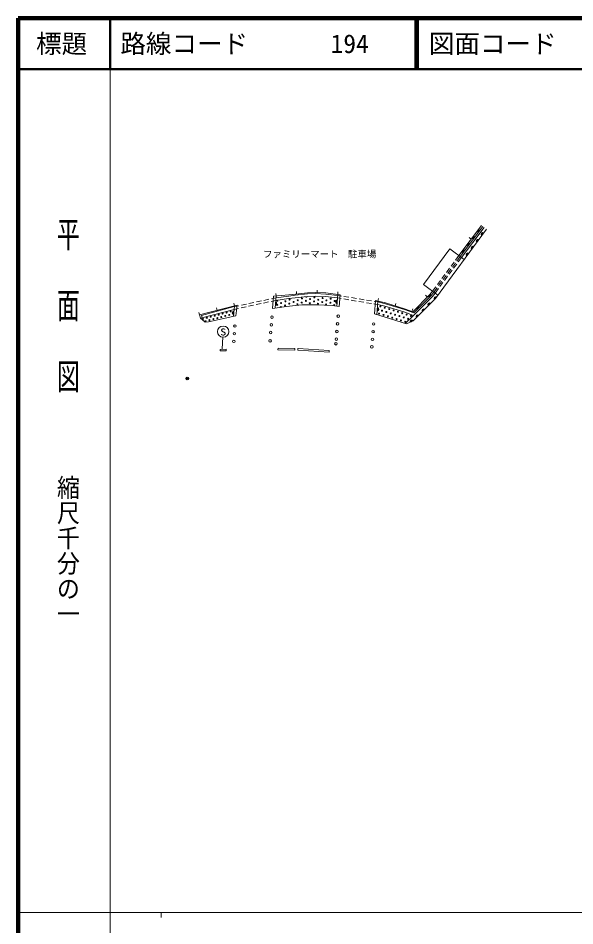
# Model space of a CAD drawing. Units: millimetres on the paper, with parts at other scales. Extents: x 40 to 680, y 20 to 380.
# Drawn here: x 40 to 149, y 202.4 to 380 of the extents above; entities that cross this region are included whole.
import ezdxf
from ezdxf.enums import TextEntityAlignment as Align

# ---------------------------------------------------------------- set-up
doc = ezdxf.new("R2010")
doc.units = ezdxf.units.MM
doc.header["$PDMODE"] = 32
doc.header["$PDSIZE"] = 0.5
for name, color, linetype, lineweight in [('M-BGD', 7, 'Continuous', 13), ('M-BGD-RSTR', 7, 'Continuous', 13), ('M-TTL', 2, 'Continuous', 140), ('M-TTL-BAND', 7, 'Continuous', 13), ('M-TTL-LINE', 7, 'Continuous', 50)]:
    doc.layers.add(name, color=color, linetype=linetype, lineweight=lineweight)
doc.layers.add('M-OTRS', color=6, linetype='Continuous')
doc.layers.add('M-TTL-TXT', color=7, linetype='Continuous')
doc.styles.add('@ＭＳ ゴシック', font='')
doc.styles.add('ＭＳ ゴシック', font='')
doc.styles.get('@ＭＳ ゴシック').set_extended_font_data('@MS Gothic')
doc.styles.get('ＭＳ ゴシック').set_extended_font_data('MS Gothic')

msp = doc.modelspace()

# ---------------------------------------------------------------- linework, layer by layer
at = {"layer": 'M-BGD'}
for p, q in [((126.256, 333.536), (130.65, 339.46)), ((121.676, 325.14), (131.664, 338.703)), ((126.528, 333.333), (130.92, 339.225)), ((126.773, 333.151), (131.175, 339.056)), ((128.663, 336.781), (128.262, 337.079)), ((119.321, 327.909), (124.491, 334.85)), ((124.491, 334.85), (127.291, 332.765)), ((124.72, 331.465), (125.316, 332.269)), ((125.614, 332.67), (126.256, 333.536)), ((125.884, 332.469), (126.528, 333.333)), ((126.773, 333.151), (126.129, 332.287)), ((123.827, 330.261), (124.422, 331.064)), ((124.091, 330.064), (124.688, 330.866)), ((124.934, 330.683), (124.336, 329.881)), ((124.987, 331.267), (125.585, 332.068)), ((125.83, 331.886), (125.232, 331.084)), ((122.039, 327.851), (122.635, 328.654)), ((122.933, 329.056), (123.529, 329.859)), ((123.194, 328.861), (123.792, 329.663)), ((124.037, 329.481), (123.439, 328.679)), ((119.321, 327.909), (122.162, 325.793)), ((121.1, 326.584), (121.742, 327.45)), ((121.355, 326.394), (121.999, 327.258)), ((122.244, 327.075), (121.6, 326.212)), ((122.298, 327.659), (122.895, 328.461)), ((123.141, 328.278), (122.543, 327.476)), ((89.555, 325.085), (90.443, 325.274)), ((89.967, 325.603), (89.779, 323.155)), ((90.287, 323.236), (90.472, 325.641)), ((102.348, 323.621), (102.54, 325.949)), ((102.482, 325.249), (103.217, 325.129)), ((103.258, 325.628), (102.523, 325.747)), ((102.843, 323.547), (103.037, 325.892)), ((103.71, 325.048), (104.697, 324.887)), ((104.739, 325.387), (103.751, 325.548)), ((106.219, 325.146), (105.232, 325.307)), ((107.7, 324.905), (106.713, 325.066)), ((117.245, 322.565), (120.589, 325.896)), ((117.337, 320.77), (121.676, 325.14)), ((117.363, 321.823), (121.114, 325.559)), ((117.443, 322.326), (120.858, 325.728)), ((120.108, 325.416), (119.755, 325.771)), ((120.589, 325.896), (121.1, 326.584)), ((120.858, 325.728), (121.355, 326.394)), ((121.114, 325.559), (121.6, 326.212)), ((82.841, 323.87), (75.514, 321.916)), ((82.309, 323.548), (75.907, 321.841)), ((78.92, 322.824), (78.791, 323.307)), ((82.122, 321.626), (82.326, 323.732)), ((82.326, 323.732), (82.197, 324.215)), ((82.309, 323.548), (83.197, 323.737)), ((82.635, 321.733), (82.841, 323.87)), ((83.643, 323.314), (84.621, 323.524)), ((83.686, 323.84), (84.664, 324.048)), ((85.11, 323.629), (86.088, 323.838)), ((85.153, 324.152), (86.132, 324.359)), ((86.576, 323.943), (87.554, 324.152)), ((86.621, 324.463), (87.599, 324.67)), ((88.043, 324.257), (89.021, 324.467)), ((88.088, 324.774), (89.066, 324.982)), ((89.51, 324.572), (90.404, 324.763)), ((105.191, 324.807), (106.178, 324.645)), ((106.671, 324.565), (107.658, 324.404)), ((108.152, 324.323), (109.139, 324.162)), ((109.18, 324.665), (108.193, 324.825)), ((109.632, 324.081), (110.367, 323.961)), ((110.409, 324.465), (109.674, 324.584)), ((109.93, 324.743), (109.713, 322.113)), ((110.202, 321.962), (110.422, 324.627)), ((113.775, 323.712), (113.92, 324.191)), ((75.514, 321.916), (75.386, 322.399)), ((75.514, 321.916), (75.688, 321.265)), ((75.688, 321.265), (82.26, 323.018)), ((76.036, 321.358), (75.907, 321.841)), ((82.26, 323.018), (83.154, 323.209)), ((117.363, 321.823), (115.763, 320.256)), ((117.077, 322.626), (117.222, 323.104)), ((76.607, 320.52), (75.688, 321.265)), ((80.08, 317.56), (79.896, 315.308)), ((79.52, 315.181), (80.72, 315.198)), ((79.52, 315.181), (79.524, 314.881)), ((79.524, 314.881), (80.724, 314.898)), ((80.72, 315.198), (80.724, 314.898)), ((90.851, 315.13), (90.858, 315.43)), ((90.851, 315.13), (94.142, 315.053)), ((94.149, 315.053), (94.156, 315.353)), ((94.749, 315.049), (94.761, 315.349)), ((100.839, 314.659), (100.859, 314.959))]:
    msp.add_line(p, q, dxfattribs=at)
for points in [[(89.967, 325.603), (92.985, 325.832), (94.257, 325.999), (96.631, 326.233), (98.18, 326.306), (100.204, 326.221), (103.037, 325.892)], [(90.404, 324.763), (92.93, 325.12), (94.198, 325.297), (96.576, 325.52), (98.126, 325.594), (100.149, 325.509), (102.482, 325.249)], [(90.443, 325.274), (92.968, 325.63), (94.241, 325.797), (96.614, 326.03), (98.164, 326.104), (100.187, 326.019), (102.523, 325.747)], [(89.779, 323.155), (92.527, 323.59), (95.506, 323.889), (98.465, 323.922), (101.432, 323.756), (102.843, 323.547)], [(117.245, 322.565), (115.637, 323.149), (111.914, 324.276), (109.93, 324.743)], [(110.367, 323.961), (111.771, 323.63), (115.466, 322.512), (117.363, 321.823)], [(117.443, 322.326), (115.623, 322.986), (111.9, 324.113), (110.409, 324.465)], [(82.635, 321.733), (77.229, 320.608), (76.607, 320.52)], [(117.337, 320.77), (116.029, 320.174), (109.713, 322.113)], [(90.858, 315.43), (94.149, 315.353), (94.156, 315.353)], [(94.749, 315.049), (94.772, 315.048), (100.839, 314.659)], [(94.761, 315.349), (94.779, 315.348), (100.859, 314.959)]]:
    msp.add_lwpolyline(points, dxfattribs=at)
for centre, radius in [((93.127, 324.931), 0.1), ((95.551, 325.146), 0.1), ((97.146, 325.024), 0.1), ((97.974, 325.361), 0.1), ((99.57, 325.239), 0.1), ((101.165, 325.116), 0.1), ((90.707, 324.705), 0.1), ((90.708, 323.885), 0.1), ((91.47, 324.256), 0.1), ((92.237, 323.796), 0.1), ((92.299, 324.594), 0.1), ((93.066, 324.134), 0.1), ((93.894, 324.471), 0.1), ((94.661, 324.011), 0.1), ((94.722, 324.809), 0.1), ((95.489, 324.349), 0.1), ((96.318, 324.686), 0.1), ((97.085, 324.226), 0.1), ((97.913, 324.564), 0.1), ((98.68, 324.104), 0.1), ((98.741, 324.901), 0.1), ((99.508, 324.441), 0.1), ((100.275, 323.981), 0.1), ((100.337, 324.779), 0.1), ((101.104, 324.319), 0.1), ((101.871, 323.858), 0.1), ((101.932, 324.656), 0.1), ((77.701, 321.573), 0.1), ((78.474, 321.779), 0.1), ((79.247, 321.985), 0.1), ((79.759, 321.523), 0.1), ((80.02, 322.191), 0.1), ((80.532, 321.729), 0.1), ((80.793, 322.397), 0.1), ((81.305, 321.935), 0.1), ((81.566, 322.603), 0.1), ((89.678, 321.483), 0.25), ((102.649, 321.688), 0.25), ((76.155, 321.16), 0.1), ((76.667, 320.698), 0.1), ((76.928, 321.366), 0.1), ((77.44, 320.904), 0.1), ((78.213, 321.111), 0.1), ((78.986, 321.317), 0.1), ((80.124, 318.66), 1.1), ((82.428, 319.754), 0.25), ((89.553, 319.99), 0.25), ((102.516, 320.197), 0.25), ((109.587, 320.155), 0.25), ((82.299, 318.253), 0.25), ((89.427, 318.484), 0.25), ((102.384, 318.686), 0.25), ((109.466, 318.646), 0.25), ((82.2, 316.753), 0.25), ((89.307, 316.851), 0.25), ((102.193, 316.289), 0.25), ((102.268, 317.174), 0.25), ((109.343, 317.154), 0.25), ((109.225, 315.694), 0.25)]:
    msp.add_circle(centre, radius, dxfattribs=at)
for centre, radius, start, end in [((129.88, 338.513), 0.354, 242.23149, 44.63667), ((129.88, 338.513), 0.283, 244.45553, 42.41263), ((129.88, 338.513), 0.212, 248.20185, 38.6663), ((129.88, 338.513), 0.142, 255.91358, 30.95457), ((129.88, 338.513), 0.1, 266.23125, 20.63691), ((129.88, 338.513), 0.1, 266.23125, 20.63691), ((130.985, 337.69), 0.354, 62.42901, 224.83419), ((130.985, 337.69), 0.283, 64.65305, 222.61015), ((130.985, 337.69), 0.212, 68.39938, 218.86383), ((130.985, 337.69), 0.142, 76.11111, 211.1521), ((130.985, 337.69), 0.1, 86.42877, 200.83444), ((130.985, 337.69), 0.1, 86.42877, 200.83444), ((127.922, 335.873), 0.354, 242.23149, 44.63667), ((127.922, 335.873), 0.283, 244.45553, 42.41263), ((127.922, 335.873), 0.212, 248.20185, 38.6663), ((127.922, 335.873), 0.142, 255.91358, 30.95457), ((127.922, 335.873), 0.1, 266.23125, 20.63691), ((127.922, 335.873), 0.1, 266.23125, 20.63691), ((128.901, 337.193), 0.354, 242.23149, 44.63667), ((128.901, 337.193), 0.283, 244.45553, 42.41263), ((128.901, 337.193), 0.212, 248.20185, 38.6663), ((128.901, 337.193), 0.142, 255.91358, 30.95457), ((128.901, 337.193), 0.1, 266.23125, 20.63691), ((128.901, 337.193), 0.1, 266.23125, 20.63691), ((130.011, 336.367), 0.354, 62.42901, 224.83419), ((130.011, 336.367), 0.283, 64.65305, 222.61015), ((130.011, 336.367), 0.212, 68.39938, 218.86383), ((130.011, 336.367), 0.142, 76.11111, 211.1521), ((130.011, 336.367), 0.1, 86.42877, 200.83444), ((130.011, 336.367), 0.1, 86.42877, 200.83444), ((126.943, 334.553), 0.354, 242.23149, 44.63667), ((126.943, 334.553), 0.283, 244.45553, 42.41263), ((126.943, 334.553), 0.212, 248.20185, 38.6663), ((126.943, 334.553), 0.142, 255.91358, 30.95457), ((126.943, 334.553), 0.1, 266.23125, 20.63691), ((126.943, 334.553), 0.1, 266.23125, 20.63691), ((128.062, 333.72), 0.354, 62.42901, 224.83419), ((128.062, 333.72), 0.283, 64.65305, 222.61015), ((128.062, 333.72), 0.212, 68.39938, 218.86383), ((129.036, 335.044), 0.354, 62.42901, 224.83419), ((129.036, 335.044), 0.283, 64.65305, 222.61015), ((129.036, 335.044), 0.212, 68.39938, 218.86383), ((129.036, 335.044), 0.142, 76.11111, 211.1521), ((129.036, 335.044), 0.1, 86.42877, 200.83444), ((129.036, 335.044), 0.1, 86.42877, 200.83444), ((128.062, 333.72), 0.142, 76.11111, 211.1521), ((128.062, 333.72), 0.1, 86.42877, 200.83444), ((128.062, 333.72), 0.1, 86.42877, 200.83444), ((96.379, 325.484), 0.1, 175.16907, 15.544), ((120.402, 325.793), 0.354, 234.57574, 38.82911), ((120.402, 325.794), 0.283, 237.06583, 35.03444), ((120.402, 325.794), 0.212, 241.20854, 28.57627), ((120.402, 325.794), 0.142, 249.81576, 19.96906), ((120.402, 325.794), 0.1, 261.54711, 8.2377), ((120.402, 325.794), 0.1, 261.54711, 8.2377), ((121.76, 325.148), 0.354, 63.90524, 216.40671), ((121.76, 325.148), 0.283, 66.51319, 214.18267), ((121.76, 325.148), 0.212, 70.92406, 210.43635), ((121.76, 325.148), 0.142, 80.11086, 202.72462), ((121.76, 325.148), 0.1, 78.00129, 192.40695), ((121.76, 325.148), 0.1, 92.80389, 192.40695), ((90.303, 324.152), 0.354, 274.40534, 76.81052), ((90.303, 324.152), 0.283, 276.62938, 74.58648), ((90.303, 324.152), 0.212, 280.3757, 70.84015), ((90.303, 324.152), 0.142, 288.08743, 63.12842), ((90.303, 324.152), 0.1, 298.40509, 52.81076), ((90.303, 324.152), 0.1, 298.40509, 52.81076), ((91.409, 323.458), 0.1, 342.28903, 215.66885), ((102.475, 324.52), 0.354, 94.04411, 256.44928), ((102.475, 324.52), 0.283, 96.26815, 254.22525), ((102.475, 324.52), 0.212, 100.01447, 250.47892), ((102.475, 324.52), 0.142, 107.7262, 242.76719), ((102.475, 324.52), 0.1, 118.04386, 232.44953), ((102.475, 324.52), 0.1, 118.04386, 232.44953), ((110.235, 323.025), 0.354, 274.08155, 76.48673), ((110.235, 323.025), 0.283, 276.30559, 74.26269), ((118.078, 323.47), 0.354, 233.68982, 36.095), ((118.078, 323.47), 0.283, 235.91386, 33.87096), ((118.078, 323.47), 0.212, 239.66018, 30.12463), ((118.078, 323.47), 0.142, 247.37191, 22.4129), ((118.078, 323.47), 0.1, 257.68958, 12.09524), ((118.078, 323.47), 0.1, 257.68958, 12.09524), ((120.556, 323.935), 0.354, 54.00153, 216.40671), ((120.556, 323.935), 0.283, 56.22557, 214.18267), ((120.556, 323.935), 0.212, 59.9719, 210.43635), ((120.556, 323.935), 0.142, 67.68363, 202.72462), ((120.556, 323.935), 0.1, 78.00129, 192.40695), ((120.556, 323.935), 0.1, 78.00129, 192.40695), ((82.251, 322.329), 0.354, 93.52674, 255.93192), ((82.251, 322.329), 0.283, 95.75078, 253.70788), ((82.251, 322.329), 0.212, 99.49711, 249.96155), ((82.251, 322.329), 0.142, 107.20883, 242.24982), ((82.251, 322.329), 0.1, 117.5265, 231.93216), ((82.251, 322.329), 0.1, 117.5265, 231.93216), ((82.316, 322.851), 0.1, 130.09822, 219.36044), ((110.235, 323.025), 0.212, 280.05191, 70.51636), ((110.235, 323.025), 0.142, 287.76364, 62.80463), ((110.235, 323.025), 0.1, 298.08131, 52.48697), ((110.235, 323.025), 0.1, 298.08131, 52.48697), ((118.24, 321.602), 0.354, 54.00153, 216.40671), ((118.24, 321.602), 0.283, 56.22557, 214.18267), ((118.24, 321.602), 0.212, 59.9719, 210.43635), ((118.24, 321.602), 0.142, 67.68363, 202.72462), ((118.24, 321.602), 0.1, 78.00129, 192.40695), ((118.24, 321.602), 0.1, 78.00129, 192.40695), ((119.398, 322.769), 0.354, 54.00153, 216.40671), ((119.398, 322.769), 0.283, 56.22557, 214.18267), ((119.398, 322.769), 0.212, 59.9719, 210.43635), ((119.398, 322.769), 0.142, 67.68363, 202.72462), ((119.398, 322.769), 0.1, 78.00129, 192.40695), ((119.398, 322.769), 0.1, 78.00129, 192.40695), ((117.041, 320.576), 0.354, 33.29459, 195.69977), ((117.041, 320.576), 0.283, 35.51863, 193.47573), ((117.041, 320.576), 0.212, 39.26496, 189.72941), ((117.041, 320.576), 0.142, 46.97669, 182.01768), ((117.041, 320.576), 0.1, 57.29435, 171.70001), ((117.041, 320.576), 0.1, 57.29435, 171.70001)]:
    msp.add_arc(centre, radius, start, end, dxfattribs=at)
at = {"layer": 'M-BGD-RSTR'}
for p, q in [((90.472, 325.641), (90.434, 326.14)), ((94.501, 326.023), (94.452, 326.521)), ((98.53, 326.291), (98.551, 326.791)), ((102.54, 325.949), (102.597, 326.446)), ((110.537, 325.114), (110.422, 324.627))]:
    msp.add_line(p, q, dxfattribs=at)
for centre in [(110.907, 323.61), (111.761, 323.343), (110.65, 322.191), (111.206, 322.767), (111.504, 321.924), (112.059, 322.5), (112.357, 321.656), (112.614, 323.076), (112.913, 322.232), (113.211, 321.389), (113.468, 322.808), (113.766, 321.965), (114.322, 322.541), (114.62, 321.697), (115.175, 322.273), (115.473, 321.43), (116.029, 322.006), (116.882, 321.738), (114.064, 321.122), (114.918, 320.854), (115.771, 320.587), (116.327, 321.163)]:
    msp.add_circle(centre, 0.1, dxfattribs=at)
at = {"layer": 'M-OTRS'}
msp.add_point((73.11, 309.48), dxfattribs=at)
at = {"layer": 'M-TTL'}
for p, q in [((40, 380), (40, 20)), ((680, 380), (40, 380))]:
    msp.add_line(p, q, dxfattribs=at)
at = {"layer": 'M-TTL-BAND'}
for p, q in [((58, 370), (58, 20)), ((40, 205), (579, 205)), ((68, 205), (68, 204))]:
    msp.add_line(p, q, dxfattribs=at)
at = {"layer": 'M-TTL-LINE'}
for p, q in [((58, 380), (58, 370)), ((117.75, 380), (117.75, 370)), ((118.25, 380), (118.25, 370)), ((40, 370), (680, 370))]:
    msp.add_line(p, q, dxfattribs=at)

# ---------------------------------------------------------------- texts
at = {"layer": 'M-BGD', "style": 'ＭＳ ゴシック'}
msp.add_text('ファミリーマート\u3000駐車場', height=1.32, dxfattribs=at).set_placement((99.008, 332.774), align=Align.BOTTOM_CENTER)
msp.add_text('s', height=1.833, dxfattribs=at).set_placement((80.142, 318.829), align=Align.MIDDLE_CENTER)
at = {"layer": 'M-TTL-BAND', "style": '@ＭＳ ゴシック'}
for s, width, p in [('平  面  図', 1.55, (49.777, 306.475)), ('縮尺千分の一', 1.1, (49.777, 261.03))]:
    msp.add_text(s, height=3.29, rotation=270, dxfattribs=dict(at, width=width)).set_placement(p, align=Align.MIDDLE_RIGHT)
at = {"layer": 'M-TTL-TXT', "style": 'ＭＳ ゴシック'}
msp.add_text('標題', height=3.666, dxfattribs=at).set_placement((48.5, 375), align=Align.MIDDLE_CENTER)
for s, p in [('路線コード', (60, 375)), ('194', (101.142, 375)), ('図面コード', (120.38, 375))]:
    msp.add_text(s, height=3.666, dxfattribs=at).set_placement(p, align=Align.MIDDLE_LEFT)

doc.saveas('drawing.dxf')
